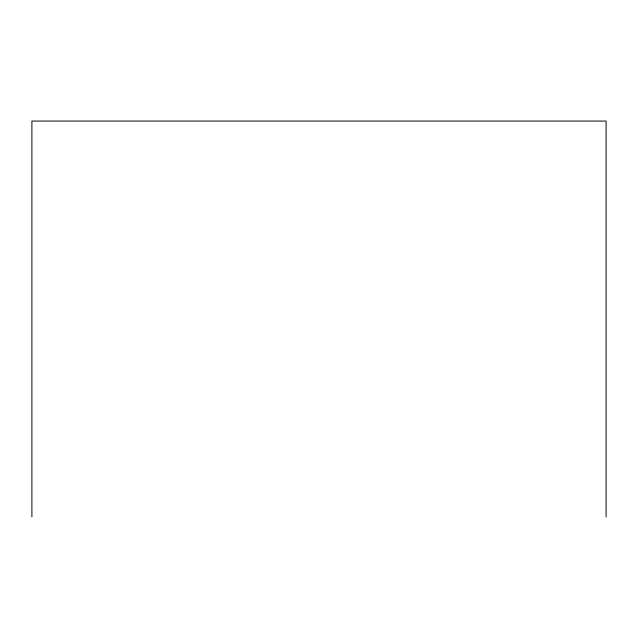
<?xml version="1.0" encoding="UTF-8"?>
<svg xmlns="http://www.w3.org/2000/svg" width="638" height="638" viewBox="0 0 638 638"><rect width="100%" height="100%" fill="white"/><g stroke="black" fill="none" stroke-linecap="round" stroke-linejoin="round"><path stroke-width="0.96" d="M606.1 516.932L606.1 121.068L31.9 121.068L31.9 516.932"/></g></svg>
